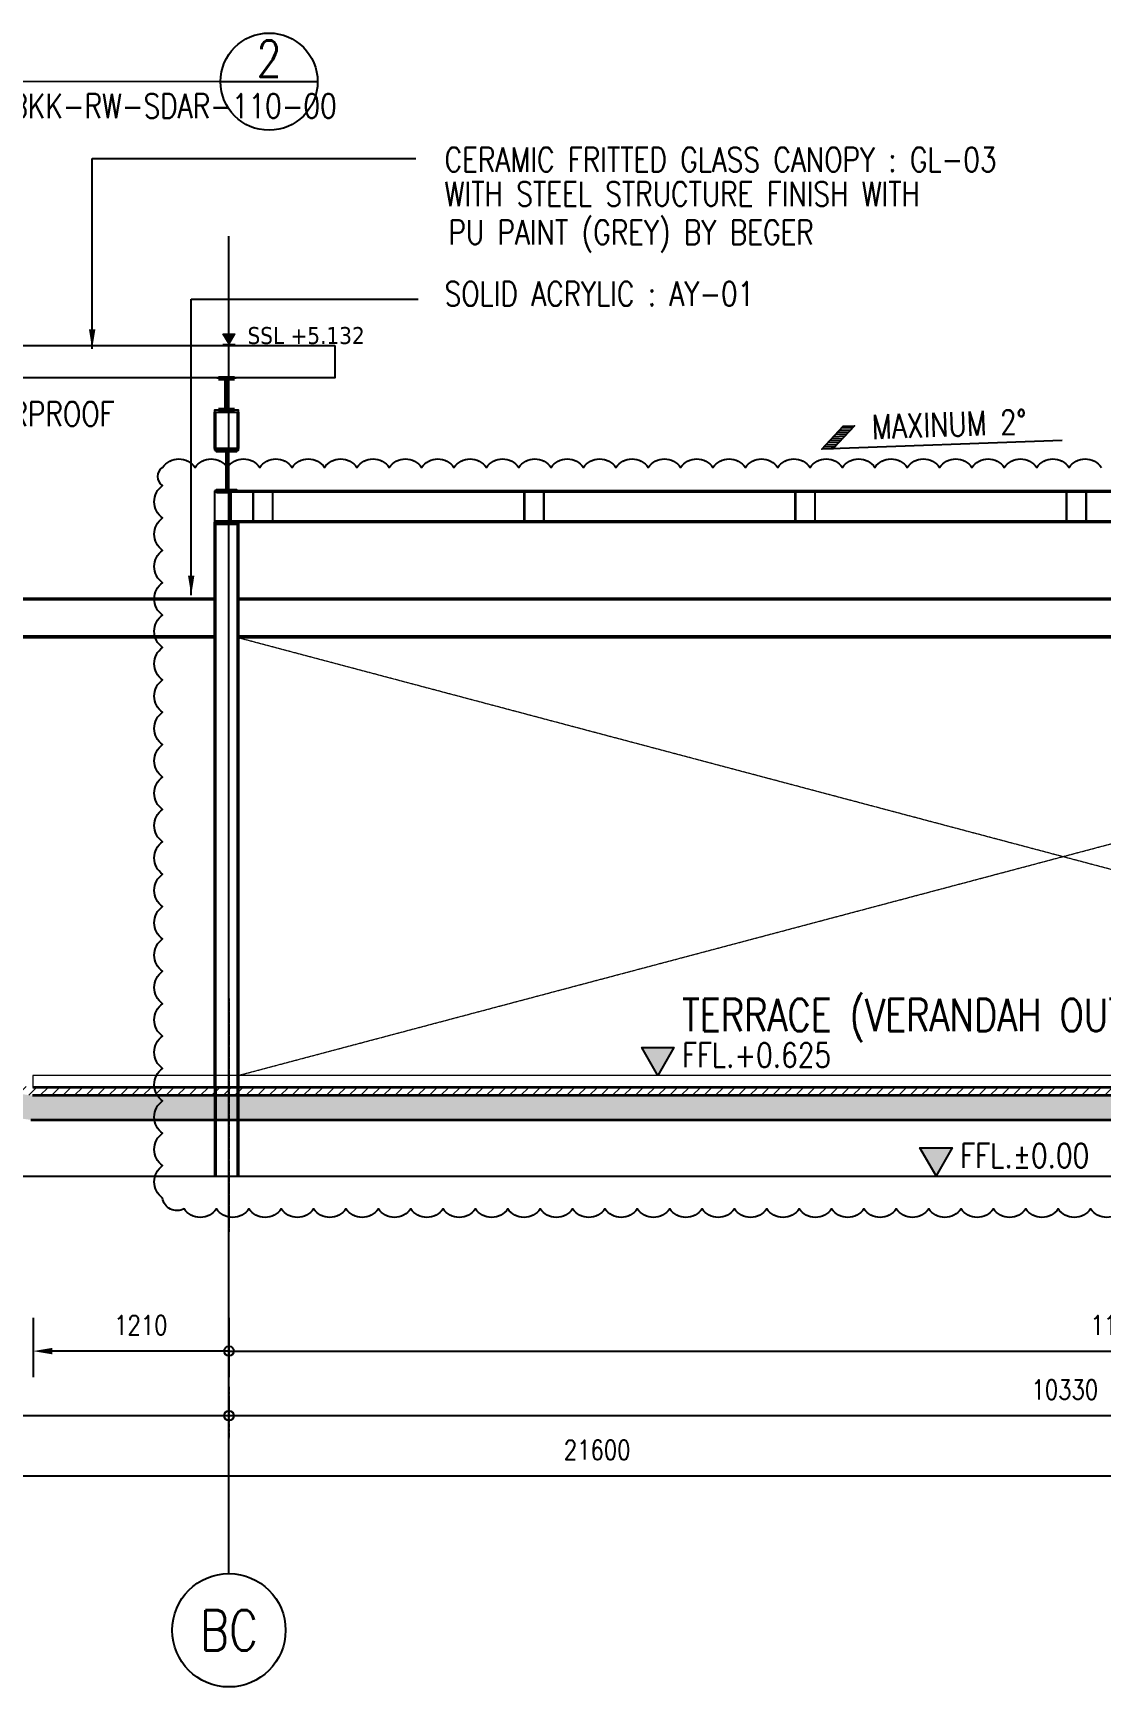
# Model space of a CAD drawing. Header units: millimetres. Extents: x -2196631 to 160, y -11674 to 51770.
# Drawn here: x -1094924 to -1088327, y 31020 to 41234 of the extents above; entities that cross this region are included whole.
import ezdxf
from ezdxf.enums import TextEntityAlignment as Align

# ---------------------------------------------------------------- set-up
doc = ezdxf.new("R2010")
doc.units = ezdxf.units.MM
for name, pattern in [('28 Xref BA305$0$_GRIDLINE', [11.2, 8, -0.6, 2, -0.6]), ('28 Xref BA305$0$_HIDDEN', [2.6, 2, -0.6]), ('_GRIDLINE', [11.2, 8, -0.6, 2, -0.6]), ('CENTER', [2, 1.25, -0.25, 0.25, -0.25]), ('CENTER2', [28.575, 19.05, -3.175, 3.175, -3.175]), ('DM1', [0.35, 0.05, -0.05, 0.2, -0.05]), ('HIDDEN', [0.375, 0.25, -0.125])]:
    doc.linetypes.add(name, pattern=pattern)
for name, color, linetype, lineweight in [('28 Xref BA305$0$A-DETL', 90, 'Continuous', 15), ('28 Xref BA305$0$A-DETL-GENF', 92, 'Continuous', 18), ('28 Xref BA305$0$A-FLOR-LEVL', 51, 'Continuous', 5), ('28 Xref BA305$0$A-WALL', 113, 'Continuous', 9), ('G-ANNO-DIMS', 111, 'Continuous', 5), ('S-BEAM', 12, 'Continuous', 18), ('S-GRID', 1, 'Continuous', 5)]:
    doc.layers.add(name, color=color, linetype=linetype, lineweight=lineweight)
for name, color, linetype in [('Detail', 2, 'HIDDEN'), ('GL', 3, 'Continuous'), ('Level Spec', 3, 'Continuous'), ('S-Dim', 7, 'Continuous'), ('S-Hatch_8', 8, 'Continuous'), ('S-Hid', 8, 'HIDDEN'), ('S-Str_2', 2, 'Continuous'), ('S-Str_3', 3, 'Continuous'), ('S-Stru_6', 6, 'Continuous'), ('S-T140', 4, 'Continuous'), ('S-T175', 10, 'Continuous'), ('Slope', 1, 'Continuous'), ('TEXT 3', 3, 'Continuous'), ('TEXT 4', 4, 'Continuous'), ('TEXT 5', 5, 'Continuous'), ('Wording', 3, 'Continuous')]:
    doc.layers.add(name, color=color, linetype=linetype)
doc.styles.add('E100', font='ROMTH.shx', dxfattribs={"width": 0.85})
doc.styles.add('E175', font='ROMTH.shx', dxfattribs={"width": 0.85, "height": 4})
doc.styles.add('Romens', font='romans.shx', dxfattribs={"width": 0.8})
doc.styles.add('Tahoma_1', font='tahoma.ttf', dxfattribs={"height": 150})
doc.dimstyles.new('AA-50 mm', dxfattribs={"dimtxt": 120, "dimasz": 120, "dimexe": 160, "dimexo": 12, "dimgap": 100, "dimtad": 1, "dimdec": 0, "dimzin": 0, "dimdsep": 46, "dimtxsty": 'Romens', "dimcen": 0.3, "dimdle": 2, "dimclrd": 1, "dimclre": 1, "dimclrt": 3, "dimadec": 0, "dimazin": 0, "dimtfac": 1, "dimtdec": 0, "dimtix": 1, "dimtmove": 1, "dimatfit": 3, "dimfxl": 0, "dimtolj": 1, "dimtzin": 0, "dimarcsym": 0})
doc.dimstyles.new('CA-50 mm', dxfattribs={"dimtxt": 120, "dimasz": 120, "dimexe": 160, "dimexo": 12, "dimgap": 100, "dimtad": 1, "dimdec": 0, "dimzin": 0, "dimdsep": 46, "dimtxsty": 'Romens', "dimblk1": 'SMALL', "dimsah": 1, "dimcen": 30, "dimdle": 2, "dimclrd": 1, "dimclre": 1, "dimclrt": 3, "dimadec": 0, "dimazin": 0, "dimtfac": 1, "dimtdec": 0, "dimtix": 1, "dimtmove": 2, "dimatfit": 3, "dimfxl": 0, "dimtolj": 1, "dimtzin": 0, "dimarcsym": 0})
doc.dimstyles.new('CC-50 mm', dxfattribs={"dimtxt": 120, "dimasz": 120, "dimexe": 140, "dimexo": 12, "dimgap": 100, "dimtad": 1, "dimdec": 0, "dimzin": 0, "dimdsep": 46, "dimtxsty": 'Romens', "dimblk": 'SMALL', "dimcen": 0.3, "dimdle": 2, "dimclrd": 1, "dimclre": 1, "dimclrt": 3, "dimadec": 0, "dimazin": 0, "dimtfac": 1, "dimtdec": 0, "dimtix": 1, "dimtmove": 1, "dimatfit": 3, "dimfxl": 0, "dimtolj": 1, "dimtzin": 0, "dimarcsym": 0})

# ---------------------------------------------------------------- blocks, each defined once
blk = doc.blocks.new('Structural Framing 1 - Structural Framing 1-4458112-ZONE A_SECTION F')
at = {"layer": 'S-BEAM', "lineweight": 18}
blk.add_hatch(color=50, dxfattribs=at).paths.add_polyline_path([(-1093665, 6132), (-1093665, 6138), (-1093711, 6138), (-1093711, 6326), (-1093665, 6326), (-1093665, 6332), (-1093765, 6332), (-1093765, 6326), (-1093719, 6326), (-1093719, 6138), (-1093765, 6138), (-1093765, 6132)], flags=0)
at = {"layer": 'S-BEAM', "lineweight": 50}
for p, q in [((-1093665, 6332), (-1093765, 6332)), ((-1093765, 6332), (-1093765, 6326)), ((-1093765, 6326), (-1093719, 6326)), ((-1093719, 6326), (-1093719, 6138)), ((-1093711, 6138), (-1093711, 6326)), ((-1093711, 6326), (-1093665, 6326)), ((-1093665, 6326), (-1093665, 6332)), ((-1093719, 6138), (-1093765, 6138)), ((-1093765, 6138), (-1093765, 6132)), ((-1093765, 6132), (-1093665, 6132)), ((-1093665, 6138), (-1093711, 6138)), ((-1093665, 6132), (-1093665, 6138))]:
    blk.add_line(p, q, dxfattribs=at)
blk = doc.blocks.new('Spot Elevations - ELEVATION-134755-ENLARGED SECTION_STAIR STB-1')
at = {"layer": 'G-ANNO-DIMS'}
blk.add_hatch(color=256, dxfattribs=at).paths.add_polyline_path([(-1086668, 1913), (-1086593, 1913), (-1086630, 1850)], flags=0)
at = {"layer": 'G-ANNO-DIMS', "lineweight": 18}
for p, q in [((-1086630, 1850), (-1086668, 1913)), ((-1086668, 1913), (-1086593, 1913)), ((-1086668, 1850), (-1086593, 1850)), ((-1086630, 1850), (-1086593, 1913))]:
    blk.add_line(p, q, dxfattribs=at)
blk = doc.blocks.new('28 Xref BA305')
at = {"layer": '28 Xref BA305$0$A-DETL-GENF', "lineweight": 5}
h = blk.add_hatch(dxfattribs=at)
h.set_pattern_fill('FP_8', color=8, style=0, pattern_type=2)
h.set_pattern_definition([(45, (-1088991.804, 2166), (-35.35534, 35.35534), [])])
h.paths.add_polyline_path([(-1085088.99512, 1300.44567), (-1085088.99512, 1483.77901), (-1085388.99512, 1483.77901), (-1085388.99512, 1667.11234), (-1085688.99602, 1667.11234), (-1085688.99602, 1850.44567), (-1094927.95991, 1850.91187), (-1100038.71323, 2550.44567), (-1103314.02208, 2550.44567), (-1103314.02208, 2500.44567), (-1100038.71323, 2499.97948), (-1094927.95991, 1800.44567), (-1085738.99602, 1800.44567), (-1085738.99602, 1617.11234), (-1085438.99512, 1617.11234), (-1085438.99512, 1433.77901), (-1085138.99512, 1433.77901), (-1085138.99512, 1300.44567)], flags=0)
h = blk.add_hatch(dxfattribs=at)
h.set_pattern_fill('FP_9', color=8, style=0, pattern_type=2)
h.set_pattern_definition([(50, (-1088991.8, 2166), (364.368, -31.878), [38.1, -419.1]), (355, (-1088991.8, 2166), (-70.486, 382.113), [30.48, -335.28]), (100.451, (-1088961.44, 2163.34), (293.885, 350.233), [32.38, -356.18]), (46.184, (-1088991.8, 2267.6), (542.158, -84.086), [57.15, -628.65]), (96.636, (-1088946.6, 2260.6), (474.805, 494.855), [48.57, -534.27]), (351.184, (-1088991.8, 2267.6), (474.81, 494.85), [45.72, -502.92]), (21, (-1088941, 2242.2), (303.2285, -204.5305), [38.1, -419.1]), (326, (-1088941, 2242.2), (123.604, 368.376), [30.48, -335.28]), (71.451, (-1088915.74, 2225.16), (426.834, 163.843), [32.38, -356.18]), (37.5, (-1088991.8, 2166), (6.1766, 169.1102), [16.764, -314.452, 16.764, -323.596, -336.55]), (37.5, (-1088991.8, 2166), (6.1766, 169.1102), [-671.576, 16.764, -319.786]), (7.5, (-1088991.8, 2166), (133.6389, 200.3615), [16.764, -177.292, 16.764, -306.832, -128.27]), (7.5, (-1088991.8, 2166), (133.6389, 200.3615), [-517.652, 16.764, -111.506]), (327.5, (-1089105.09, 2166), (271.1818, -11.4584), [16.764, -110.236, 16.764, -379.476, -525.78]), (327.5, (-1089105.09, 2166), (271.1818, -11.4584), [-523.24, 16.764, -509.016]), (317.5, (-1089155.89, 2166), (296.2585, 50.853), [16.764, -148.336, 16.764, -246.38, -373.38]), (317.5, (-1089155.89, 2166), (296.2585, 50.853), [-428.244, 16.764, -356.616])])
h.paths.add_polyline_path([(-1085411.19383, 1300.44567), (-1085138.99512, 1300.44567), (-1085138.99512, 1433.77901), (-1085438.99512, 1433.77901), (-1085438.99512, 1617.11234), (-1085738.99602, 1617.11234), (-1085738.99602, 1800.44567), (-1094927.95991, 1800.44567), (-1100038.71323, 2499.97948), (-1103314.02208, 2499.97948), (-1103314.02208, 2348.58089), (-1100038.71323, 2348.58089), (-1094938.17789, 1650.44567), (-1086097.99644, 1650.44567), (-1085525.26916, 1300.44567)], flags=0)
at = {"layer": 'S-Hatch_8'}
h = blk.add_hatch(dxfattribs=at)
h.set_pattern_fill('ANSI31', scale=20)
h.set_pattern_definition([(45, (-2453790.6266, 78519.6544), (-1.767766953, 1.767766953), [])])
h.paths.add_polyline_path([(-1093713.69497, 5535.44567), (-1093791.55824, 5535.44567), (-1093791.55824, 5526.44567), (-1093713.69498, 5526.44567)])
h.paths.add_polyline_path([(-1093713.69498, 5526.44567), (-1093791.55824, 5526.44567), (-1093791.55824, 5521.94567), (-1093713.69498, 5521.94567)])
h.paths.add_polyline_path([(-1093701.55824, 5535.44567), (-1093713.69497, 5535.44567), (-1093713.69498, 5526.44567), (-1093701.55824, 5526.44567)])
h.paths.add_polyline_path([(-1093701.55824, 5526.44567), (-1093713.69498, 5526.44567), (-1093713.69498, 5521.94567), (-1093709.55824, 5521.94567), (-1093709.55824, 5350.44567), (-1093701.55824, 5350.44567)])
h.paths.add_polyline_path([(-1093701.55824, 5341.44567), (-1093713.69505, 5341.44567), (-1093713.69505, 5335.44567), (-1093701.55824, 5335.44567)])
h.paths.add_polyline_path([(-1093713.69505, 5348.94567), (-1093791.55824, 5348.94567), (-1093791.55824, 5341.44567), (-1093713.69505, 5341.44567)])
h.paths.add_polyline_path([(-1093713.69505, 5341.44567), (-1093791.55824, 5341.44567), (-1093791.55824, 5335.44567), (-1093713.69505, 5335.44567)])
h.paths.add_polyline_path([(-1093701.55824, 5350.44567), (-1093709.55824, 5350.44567), (-1093709.55824, 5348.94567), (-1093713.69505, 5348.94567), (-1093713.69505, 5341.44567), (-1093701.55824, 5341.44567)])
at = {"layer": '28 Xref BA305$0$A-DETL', "color": 8, "linetype": '28 Xref BA305$0$_HIDDEN', "lineweight": 9, "ltscale": 2.5}
for p, q in [((-1093654.05827, 1925.44567), (-1083472.805, 4626.7165)), ((-1083472.805, 1925.44567), (-1093654.05827, 4626.7165))]:
    blk.add_line(p, q, dxfattribs=at)
at = {"layer": '28 Xref BA305$0$A-DETL', "color": 2, "lineweight": 35}
blk.add_line((-1085688.99602, 1850.44567), (-1094924.55392, 1850.44567), dxfattribs=at)
at = {"layer": '28 Xref BA305$0$A-DETL', "lineweight": 35}
for p, q in [((-1085738.99602, 1800.44567), (-1094927.95991, 1800.44567)), ((-1094938.17789, 1650.44567), (-1086097.99644, 1650.44567))]:
    blk.add_line(p, q, dxfattribs=at)
at = {"layer": '28 Xref BA305$0$A-FLOR-LEVL', "linetype": '28 Xref BA305$0$_GRIDLINE', "lineweight": 20}
blk.add_line((-1105393.71336, 1300.44567), (-1073390.33155, 1300.44567), dxfattribs=at)
at = {"layer": '28 Xref BA305$0$A-WALL', "color": 2, "lineweight": 18}
blk.add_lwpolyline([(-1082538.00132, 1300.44567), (-1082538.00132, 1925.44567), (-1094924.55392, 1925.44567), (-1094924.55392, 1850.44567)], dxfattribs=at)
at = {"layer": 'S-Dim', "color": 2}
for p, q in [((-1081884.45767, 5535.44567), (-1093804.05827, 5535.44567)), ((-1093804.05827, 5535.44567), (-1093804.05827, 5341.44567)), ((-1081884.45767, 5526.44567), (-1093804.05827, 5526.44567)), ((-1093804.05827, 5350.44567), (-1083335.30498, 5350.44567)), ((-1093804.05827, 5341.44567), (-1081884.45767, 5341.44567))]:
    blk.add_line(p, q, dxfattribs=at)
at = {"layer": 'S-Dim', "color": 4}
for p, q in [((-1093804.05827, 1850.44567), (-1093804.05827, 5341.44567)), ((-1093804.05827, 4571.95196), (-1093804.05827, 5341.44567)), ((-1093794.05827, 1850.44567), (-1093794.05827, 5341.44567)), ((-1093794.05827, 4569.0845), (-1093794.05827, 5329.44567)), ((-1093664.05827, 5341.44567), (-1093664.05827, 1850.44567)), ((-1093664.05827, 5329.44567), (-1093664.05827, 4569.08374)), ((-1093654.05827, 5341.44567), (-1093654.05827, 4571.95119)), ((-1093654.05827, 5341.44567), (-1093654.05827, 1850.44567)), ((-1093804.05827, 4870.7165), (-1097760.34498, 4870.7165)), ((-1083472.805, 4870.7165), (-1093654.05827, 4870.7165)), ((-1093804.05827, 4626.7165), (-1097760.34498, 4626.7165)), ((-1083472.805, 4626.7165), (-1093654.05827, 4626.7165)), ((-1073584.22523, 1300.44567), (-1101936.59142, 1300.44567)), ((-1094502.66568, 1300.44567), (-1094652.66568, 1300.44567))]:
    blk.add_line(p, q, dxfattribs=at)
at = {"layer": 'S-Dim', "color": 8}
for p, q in [((-1093804.05827, 4861.7165), (-1097760.34498, 4861.7165)), ((-1083472.805, 4861.7165), (-1093654.05827, 4861.7165)), ((-1093804.05827, 4637.7165), (-1097760.34498, 4637.7165)), ((-1083472.805, 4637.7165), (-1093654.05827, 4637.7165))]:
    blk.add_line(p, q, dxfattribs=at)
at = {"layer": 'S-Dim', "color": 5}
blk.add_line((-1093604.05827, 1300.44567), (-1093854.05827, 1300.44567), dxfattribs=at)
at = {"layer": 'S-Dim', "color": 3}
blk.add_lwpolyline([(-1093058.86753, 6432.44567), (-1093058.86753, 6232.44567), (-1097724.5546, 6232.44567), (-1097724.5546, 6432.44567)], close=True, dxfattribs=at)
at = {"layer": 'S-Dim', "color": 2}
for points in [[(-1093804.05827, 6020.44567), (-1093654.05827, 6020.44567), (-1093654.05827, 6032.44567), (-1093804.05827, 6032.44567)], [(-1093804.05824, 5785.44567), (-1093654.05824, 5785.44567), (-1093654.05824, 5797.44567), (-1093804.05824, 5797.44567)]]:
    blk.add_lwpolyline(points, close=True, dxfattribs=at)
at = {"layer": 'S-Hid'}
for p, q in [((-1093566.80002, 5526.44567), (-1093563.60002, 5526.44567)), ((-1093563.60002, 5526.44567), (-1093563.60002, 5350.44567)), ((-1093445.00002, 5526.44567), (-1093445.00002, 5350.44567)), ((-1091888.67543, 5526.44567), (-1091888.67543, 5350.44567)), ((-1091770.07543, 5526.44567), (-1091770.07543, 5350.44567)), ((-1090213.67543, 5526.44567), (-1090213.67543, 5350.44567)), ((-1090095.07543, 5526.44567), (-1090095.07543, 5350.44567)), ((-1088538.67543, 5526.44567), (-1088538.67543, 5350.44567)), ((-1088420.07543, 5526.44567), (-1088420.07543, 5350.44567)), ((-1093804.05827, 1850.44567), (-1093804.05827, 1300.44567)), ((-1093794.05827, 1850.44567), (-1093794.05827, 1300.44567)), ((-1093664.05827, 1850.44567), (-1093664.05827, 1300.44567)), ((-1093654.05827, 1850.44567), (-1093654.05827, 1300.44567))]:
    blk.add_line(p, q, dxfattribs=at)
at = {"layer": 'S-Str_2'}
for p, q in [((-1093804.05827, 5341.44567), (-1093804.05827, 5329.44567)), ((-1093804.05827, 5329.44567), (-1093654.05827, 5329.44567)), ((-1093654.05827, 5329.44567), (-1093654.05827, 5341.44567))]:
    blk.add_line(p, q, dxfattribs=at)
at = {"layer": 'S-Str_3'}
for points in [[(-1093441.80002, 5350.44567), (-1093441.80002, 5526.44567), (-1093566.80002, 5526.44567), (-1093566.80002, 5350.44567)], [(-1091766.87543, 5350.44567), (-1091766.87543, 5526.44567), (-1091891.87543, 5526.44567), (-1091891.87543, 5350.44567)], [(-1090091.87543, 5350.44567), (-1090091.87543, 5526.44567), (-1090216.87543, 5526.44567), (-1090216.87543, 5350.44567)], [(-1088416.87543, 5350.44567), (-1088416.87543, 5526.44567), (-1088541.87543, 5526.44567), (-1088541.87543, 5350.44567)]]:
    blk.add_lwpolyline(points, close=True, dxfattribs=at)
at = {"layer": 'S-Stru_6'}
blk.add_lwpolyline([(-1093666.55824, 5785.44567), (-1093666.55824, 5776.44567), (-1093726.05824, 5776.44567), (-1093726.05824, 5544.44567), (-1093666.55824, 5544.44567), (-1093666.55824, 5535.44567), (-1093791.55824, 5535.44567), (-1093791.55824, 5544.44567), (-1093732.05824, 5544.44567), (-1093732.05824, 5776.44567), (-1093791.55824, 5776.44567), (-1093791.55824, 5785.44567)], close=True, dxfattribs=at)
at = {"layer": 'S-T140'}
for p, q in [((-1093804.05824, 5797.44567), (-1093804.05827, 6020.44567)), ((-1093794.05824, 5797.44567), (-1093794.05827, 6020.44567)), ((-1093664.05824, 6020.44567), (-1093664.05824, 5797.44567)), ((-1093654.05827, 6020.44567), (-1093654.05824, 5797.44567))]:
    blk.add_line(p, q, dxfattribs=at)
at = {"layer": 'S-T175'}
blk.add_lwpolyline([(-1093791.55824, 5521.94567), (-1093791.55824, 5535.44567), (-1093701.55824, 5535.44567), (-1093701.55824, 5335.44567), (-1093791.55824, 5335.44567), (-1093791.55824, 5348.94567), (-1093709.55824, 5348.94567), (-1093709.55824, 5521.94567)], close=True, dxfattribs=at)
at = {"layer": 'G-ANNO-DIMS', "lineweight": 18}
blk.add_blockref('Spot Elevations - ELEVATION-134755-ENLARGED SECTION_STAIR STB-1', (-7083.24075, 4592), dxfattribs=at)
at = {"layer": 'S-BEAM', "color": 7, "lineweight": 18, "true_color": 0xffffff}
blk.add_blockref('Structural Framing 1 - Structural Framing 1-4458112-ZONE A_SECTION F', (-14.36101, -99.55433), dxfattribs=at)
at = {"color": 10, "linetype": 'Continuous', "style": 'E175', "width": 0.85}
blk.add_attdef('POOL_SIDE_ELEVATION', (-1089924.93658, -4582.55958), '', height=320, dxfattribs=at)
at = {"color": 6, "linetype": 'Continuous', "style": 'E100', "width": 0.85}
blk.add_attdef('SCALE', text='', height=160, dxfattribs=at).set_placement((-1092437.31517, -4942.55958), align=Align.RIGHT)
at = {"layer": 'G-ANNO-DIMS', "lineweight": 20, "insert": (-1093599.24176, 6546.89776), "char_height": 105, "width": 742.8951911, "attachment_point": 1, "line_spacing_factor": 0.994306, "style": 'Tahoma_1'}
blk.add_mtext('SSL +5.132', dxfattribs=at)
blk = doc.blocks.new('COLUMN REFERNCE GRIDS 1')
at = {"layer": 'GL'}
blk.add_lwpolyline([(0, 0.5), (0, 0)], dxfattribs=at)
blk.add_circle((0, 1.2), 0.7, dxfattribs=at)
at = {"layer": 'TEXT 5', "style": 'Romens', "width": 0.8}
blk.add_attdef('A', text='', height=0.5, dxfattribs=at).set_placement((0, 1.2), align=Align.MIDDLE_CENTER)
blk = doc.blocks.new('GD')
at = {"layer": 'S-GRID', "color": 8, "linetype": '_GRIDLINE', "lineweight": 25, "ltscale": 3}
blk.add_line((-1093714, -1504), (-1093714, 6570), dxfattribs=at)
at = {"layer": 'GL'}
ref = blk.add_blockref('COLUMN REFERNCE GRIDS 1', (-1093714, -1441), dxfattribs=dict(at, xscale=500, yscale=500, zscale=500, rotation=180))
ref.add_attrib('A', 'BC', dxfattribs={"layer": 'TEXT 5', "height": 250, "style": 'Romens', "width": 0.8}).set_placement((-1093714, -2041), align=Align.MIDDLE_CENTER)
blk = doc.blocks.new('_Small')
at = {"color": 0, "linetype": 'ByBlock', "lineweight": -2}
blk.add_circle((0, 0), 0.25, dxfattribs=at)
blk = doc.blocks.new('*D51')
at = {"color": 1, "linetype": 'CENTER2', "lineweight": -2, "transparency": 16777216}
for p, q in [((-1096789, 2), (-1096789, -316)), ((-1093714, 2), (-1093714, -316))]:
    blk.add_line(p, q, dxfattribs=at)
at = {"color": 1, "lineweight": -2, "transparency": 16777216}
blk.add_line((-1096791, -176), (-1093712, -176), dxfattribs=at)
at = {"layer": 'Defpoints', "color": 0, "transparency": 16777216}
for p in [(-1096789, 14), (-1093714, 14), (-1093714, -176)]:
    blk.add_point(p, dxfattribs=at)
at = {"color": 1, "lineweight": -2, "transparency": 16777216, "xscale": 120, "yscale": 120, "zscale": 120, "rotation": 180}
blk.add_blockref('_Small', (-1096789, -176), dxfattribs=at)
at = {"color": 1, "lineweight": -2, "transparency": 16777216, "xscale": 120, "yscale": 120, "zscale": 120}
blk.add_blockref('_Small', (-1093714, -176), dxfattribs=at)
at = {"color": 3, "transparency": 16777216, "insert": (-1095251, -16), "char_height": 120, "attachment_point": 5, "style": 'Romens'}
blk.add_mtext('\\A1;3075', dxfattribs=at)
blk = doc.blocks.new('*D53')
at = {"color": 1, "linetype": 'CENTER2', "lineweight": -2, "transparency": 16777216}
for p, q in [((-1093714, 2), (-1093714, -316)), ((-1083383, 2), (-1083383, -316))]:
    blk.add_line(p, q, dxfattribs=at)
at = {"color": 1, "lineweight": -2, "transparency": 16777216}
blk.add_line((-1093716, -176), (-1083381, -176), dxfattribs=at)
at = {"layer": 'Defpoints', "color": 0, "transparency": 16777216}
for p in [(-1093714, 14), (-1083383, 14), (-1083383, -176)]:
    blk.add_point(p, dxfattribs=at)
at = {"color": 1, "lineweight": -2, "transparency": 16777216, "xscale": 120, "yscale": 120, "zscale": 120, "rotation": 180}
blk.add_blockref('_Small', (-1093714, -176), dxfattribs=at)
at = {"color": 1, "lineweight": -2, "transparency": 16777216, "xscale": 120, "yscale": 120, "zscale": 120}
blk.add_blockref('_Small', (-1083383, -176), dxfattribs=at)
at = {"color": 3, "transparency": 16777216, "insert": (-1088549, -16), "char_height": 120, "attachment_point": 5, "style": 'Romens'}
blk.add_mtext('\\A1;10330', dxfattribs=at)
blk = doc.blocks.new('*D52')
at = {"color": 1, "linetype": 'CENTER2', "lineweight": -2, "transparency": 16777216}
for p, q in [((-1102239, -328), (-1102239, -688)), ((-1080639, -328), (-1080639, -688))]:
    blk.add_line(p, q, dxfattribs=at)
at = {"color": 1, "lineweight": -2, "transparency": 16777216}
blk.add_line((-1102241, -548), (-1080637, -548), dxfattribs=at)
at = {"layer": 'Defpoints', "color": 0, "transparency": 16777216}
for p in [(-1102239, -316), (-1080639, -316), (-1080639, -548)]:
    blk.add_point(p, dxfattribs=at)
at = {"color": 1, "lineweight": -2, "transparency": 16777216, "xscale": 120, "yscale": 120, "zscale": 120, "rotation": 180}
blk.add_blockref('_Small', (-1102239, -548), dxfattribs=at)
at = {"color": 1, "lineweight": -2, "transparency": 16777216, "xscale": 120, "yscale": 120, "zscale": 120}
blk.add_blockref('_Small', (-1080639, -548), dxfattribs=at)
at = {"color": 3, "transparency": 16777216, "insert": (-1091439, -388), "char_height": 120, "attachment_point": 5, "style": 'Romens'}
blk.add_mtext('\\A1;21600', dxfattribs=at)
blk = doc.blocks.new('FINISHING FLOOR - ( ELE - SEC )')
at = {"layer": 'Level Spec'}
h = blk.add_hatch(color=1, dxfattribs=at)
h.dxf.hatch_style = 1
h.paths.add_polyline_path([(0, 0), (-0.199, 0.345), (0.199, 0.345)])
at = {"layer": 'Level Spec', "color": 1}
blk.add_lwpolyline([(0, 0), (-0.199, 0.345), (0.199, 0.345)], close=True, dxfattribs=at)
at = {"layer": 'TEXT 3', "style": 'Romens', "width": 0.8}
blk.add_attdef('+XX.XXXMSL.', (0.299, 0.1), '', height=0.3, dxfattribs=at)
at = {"layer": 'TEXT 4', "style": 'Romens', "width": 0.8}
blk.add_attdef('XXXXXX_X', (0.299, 0.545), '', height=0.4, dxfattribs=at)
blk = doc.blocks.new('*D341')
at = {"color": 1, "lineweight": -2, "transparency": 16777216}
for p, q in [((-1094924, 33299), (-1094924, 32934)), ((-1093714, 33299), (-1093714, 32934)), ((-1093712, 33094), (-1094804, 33094))]:
    blk.add_line(p, q, dxfattribs=at)
at = {"color": 1, "transparency": 16777216}
blk.add_solid([(-1094804, 33114), (-1094804, 33074), (-1094924, 33094)], dxfattribs=at)
at = {"layer": 'Defpoints', "color": 0, "transparency": 16777216}
for p in [(-1094924, 33311), (-1093714, 33311), (-1094924, 33094)]:
    blk.add_point(p, dxfattribs=at)
at = {"color": 1, "lineweight": -2, "transparency": 16777216, "xscale": 120, "yscale": 120, "zscale": 120}
blk.add_blockref('_Small', (-1093714, 33094), dxfattribs=at)
at = {"color": 3, "transparency": 16777216, "insert": (-1094259, 33254), "char_height": 120, "attachment_point": 5, "style": 'Romens'}
blk.add_mtext('\\A1;1210', dxfattribs=at)
blk = doc.blocks.new('*D342')
at = {"color": 1, "lineweight": -2, "transparency": 16777216}
for p, q in [((-1082539, 33720), (-1082539, 32934)), ((-1093714, 33299), (-1093714, 32934)), ((-1093716, 33094), (-1082659, 33094))]:
    blk.add_line(p, q, dxfattribs=at)
at = {"color": 1, "transparency": 16777216}
blk.add_solid([(-1082659, 33114), (-1082659, 33074), (-1082539, 33094)], dxfattribs=at)
at = {"layer": 'Defpoints', "color": 0, "transparency": 16777216}
for p in [(-1082539, 33732), (-1093714, 33311), (-1082539, 33094)]:
    blk.add_point(p, dxfattribs=at)
at = {"color": 1, "lineweight": -2, "transparency": 16777216, "xscale": 120, "yscale": 120, "zscale": 120, "rotation": 180}
blk.add_blockref('_Small', (-1093714, 33094), dxfattribs=at)
at = {"color": 3, "transparency": 16777216, "insert": (-1088186, 33254), "char_height": 120, "attachment_point": 5, "style": 'Romens'}
blk.add_mtext('\\A1;11175', dxfattribs=at)
blk = doc.blocks.new('SLOPE SYMBOL')
at = {"layer": 'Slope'}
h = blk.add_hatch(dxfattribs=at)
h.set_pattern_fill('ANSI31', color=256, scale=0.2, angle=135)
h.set_pattern_definition([(180, (-21.835816, -12.031288), (-3e-18, -0.025), [])])
h.paths.add_polyline_path([(-2.56, 0.271), (-2.701, 0.271), (-2.973, 0), (-2.831, 0)])
blk.add_lwpolyline([(0, 0), (-2.973, 0), (-2.701, 0.271), (-2.56, 0.271), (-2.831, 0)], dxfattribs=at)
at = {"layer": 'TEXT 3', "style": 'Romens', "width": 0.8}
for tag, p in [('SLOPE', (-2.345, 0.1)), ('1:200', (-1.037, 0.1))]:
    blk.add_attdef(tag, p, '', height=0.3, dxfattribs=at)
blk = doc.blocks.new('DETAIL')
at = {"layer": 'Wording'}
blk.add_lwpolyline([(-0.6, 0), (0.6, 0)], dxfattribs=at)
blk.add_circle((0, 0), 0.6, dxfattribs=at)
at = {"layer": 'TEXT 3', "style": 'Romens', "width": 0.8}
blk.add_attdef('DRAWINGNO.', text='', height=0.3, dxfattribs=at).set_placement((0, -0.3), align=Align.MIDDLE_CENTER)
at = {"layer": 'TEXT 5', "style": 'Romens', "width": 0.8}
blk.add_attdef('A', text='', height=0.45, dxfattribs=at).set_placement((0, 0.285), align=Align.MIDDLE_CENTER)
blk = doc.blocks.new('*D625')
at = {"color": 1, "linetype": 'DM1', "lineweight": -2, "transparency": 16777216}
for p, q in [((-2, 37761), (160, 37761)), ((-2, 34172), (160, 34172))]:
    blk.add_line(p, q, dxfattribs=at)
at = {"color": 1, "lineweight": -2, "transparency": 16777216}
blk.add_line((0, 37641), (0, 34292), dxfattribs=at)
at = {"color": 1, "transparency": 16777216}
for points in [[(-20, 37641), (20, 37641), (0, 37761)], [(-20, 34292), (20, 34292), (0, 34172)]]:
    blk.add_solid(points, dxfattribs=at)
at = {"layer": 'Defpoints', "color": 0, "transparency": 16777216}
for p in [(-1100939, 37761), (-1100939, 34172), (0, 34172)]:
    blk.add_point(p, dxfattribs=at)
at = {"color": 3, "transparency": 16777216, "insert": (-160, 35967), "char_height": 120, "attachment_point": 5, "rotation": 90, "style": 'Romens'}
blk.add_mtext('\\A1;3589', dxfattribs=at)
blk = doc.blocks.new('di')
for base, p1, p2, picture, middle in [((-1093713.7, -176), (-1096788.7, 14), (-1093713.7, 14), '*D51', (-1095251.2, -16)), ((-1083383.4, -176), (-1093713.7, 14), (-1083383.4, 14), '*D53', (-1088548.5, -16)), ((-1080638.7, -548), (-1102238.7, -316), (-1080638.7, -316), '*D52', (-1091438.7, -388))]:
    dim = blk.add_linear_dim(base=base, p1=p1, p2=p2, dimstyle='CC-50 mm')
    dim.commit()
    dim.dimension.update_dxf_attribs({"geometry": picture, "text_midpoint": middle})

msp = doc.modelspace()

# ---------------------------------------------------------------- block references
msp.add_blockref('28 Xref BA305', (0, 32871.6594))

# ---------------------------------------------------------------- next in the draw order: linework, layer by layer
msp.add_lwpolyline([(-1088190.9269, 33972.105, -0.52056705), (-1088390.9269, 33972.105, -0.52056705), (-1088590.9269, 33972.105, -0.52056705), (-1088790.9269, 33972.105, -0.52056705), (-1088990.9269, 33972.105, -0.52056705), (-1089190.9269, 33972.105, -0.52056705), (-1089390.9269, 33972.105, -0.52056705), (-1089590.9269, 33972.105, -0.52056705), (-1089790.9269, 33972.105, -0.52056705), (-1089990.9269, 33972.105, -0.52056705), (-1090190.9269, 33972.105, -0.52056705), (-1090390.9269, 33972.105, -0.52056705), (-1090590.9269, 33972.105, -0.52056705), (-1090790.9269, 33972.105, -0.52056705), (-1090990.9269, 33972.105, -0.52056705), (-1091190.9269, 33972.105, -0.52056705), (-1091390.9269, 33972.105, -0.52056705), (-1091590.9269, 33972.105, -0.52056705), (-1091790.9269, 33972.105, -0.52056705), (-1091990.9269, 33972.105, -0.52056705), (-1092190.9269, 33972.105, -0.52056705), (-1092390.9269, 33972.105, -0.52056705), (-1092590.9269, 33972.105, -0.52056705), (-1092790.9269, 33972.105, -0.52056705), (-1092990.9269, 33972.105, -0.52056705), (-1093190.9269, 33972.105, -0.52056705), (-1093390.9269, 33972.105, -0.52056705), (-1093590.9269, 33972.105, -0.52056705), (-1093790.9269, 33972.105, -0.52056705), (-1093990.9269, 33972.105, -0.52056705), (-1094123.5933, 34039.4387, -0.52056705), (-1094123.5933, 34239.4387, -0.52056705), (-1094123.5933, 34439.4387, -0.52056705), (-1094123.5933, 34639.4387, -0.52056705), (-1094123.5933, 34839.4387, -0.52056705), (-1094123.5933, 35039.4387, -0.52056705), (-1094123.5933, 35239.4387, -0.52056705), (-1094123.5933, 35439.4387, -0.52056705), (-1094123.5933, 35639.4387, -0.52056705), (-1094123.5933, 35839.4387, -0.52056705), (-1094123.5933, 36039.4387, -0.52056705), (-1094123.5933, 36239.4387, -0.52056705), (-1094123.5933, 36439.4387, -0.52056705), (-1094123.5933, 36639.4387, -0.52056705), (-1094123.5933, 36839.4387, -0.52056705), (-1094123.5933, 37039.4387, -0.52056705), (-1094123.5933, 37239.4387, -0.52056705), (-1094123.5933, 37439.4387, -0.52056705), (-1094123.5933, 37639.4387, -0.52056705), (-1094123.5933, 37839.4387, -0.52056705), (-1094123.5933, 38039.4387, -0.52056705), (-1094123.5933, 38239.4387, -0.52056705), (-1094123.5933, 38439.4387, -0.52056705), (-1094123.5933, 38551.7241, -0.52056705), (-1093923.5933, 38551.7241, -0.52056705), (-1093723.5933, 38551.7241, -0.52056705), (-1093523.5933, 38551.7241, -0.52056705), (-1093323.5933, 38551.7241, -0.52056705), (-1093123.5933, 38551.7241, -0.52056705), (-1092923.5933, 38551.7241, -0.52056705), (-1092723.5933, 38551.7241, -0.52056705), (-1092523.5933, 38551.7241, -0.52056705), (-1092323.5933, 38551.7241, -0.52056705), (-1092123.5933, 38551.7241, -0.52056705), (-1091923.5933, 38551.7241, -0.52056705), (-1091723.5933, 38551.7241, -0.52056705), (-1091523.5933, 38551.7241, -0.52056705), (-1091323.5933, 38551.7241, -0.52056705), (-1091123.5933, 38551.7241, -0.52056705), (-1090923.5933, 38551.7241, -0.52056705), (-1090723.5933, 38551.7241, -0.52056705), (-1090523.5933, 38551.7241, -0.52056705), (-1090323.5933, 38551.7241, -0.52056705), (-1090123.5933, 38551.7241, -0.52056705), (-1089923.5933, 38551.7241, -0.52056705), (-1089723.5933, 38551.7241, -0.52056705), (-1089523.5933, 38551.7241, -0.52056705), (-1089323.5933, 38551.7241, -0.52056705), (-1089123.5933, 38551.7241, -0.52056705), (-1088923.5933, 38551.7241, -0.52056705), (-1088723.5933, 38551.7241, -0.52056705), (-1088523.5933, 38551.7241, -0.52056705), (-1088323.5933, 38551.7241, -0.52056705)], format="xyb")
at = {"color": 250, "linetype": 'CENTER', "ltscale": 3}
msp.add_lwpolyline([(-1093713.6966, 35272.105), (-1093713.6966, 33829.6594)], dxfattribs=at)

# ---------------------------------------------------------------- next in the draw order: block references
for name, p in [('GD', (0, 33410.6594)), ('di', (0, 32871.6594))]:
    msp.add_blockref(name, p)
at = {"layer": 'Detail'}
ref = msp.add_blockref('DETAIL', (-1093466.1515, 40933.9865), dxfattribs=dict(at, xscale=500, yscale=500, zscale=500))
ref.add_attrib('A', '2', dxfattribs={"layer": 'TEXT 5', "height": 225, "style": 'Romens', "width": 0.8}).set_placement((-1093466.1515, 41076.544), align=Align.MIDDLE_CENTER)
ref.add_attrib('DRAWINGNO.', 'MOBKK-RW-SDAR-110-00', dxfattribs={"layer": 'TEXT 3', "height": 150, "style": 'Romens', "width": 0.8}).set_placement((-1094174.1241, 40783.9865), align=Align.MIDDLE_CENTER)
at = {"layer": 'Level Spec', "xscale": 500, "yscale": 500, "zscale": 500}
msp.add_blockref('FINISHING FLOOR - ( ELE - SEC )', (-1091064.3013, 34797.105), dxfattribs=at).add_auto_attribs({'XXXXXX_X': 'TERRACE (VERANDAH OUTDOOR SEATING)', '+XX.XXXMSL.': 'FFL.+0.625'})
at = {"layer": 'Level Spec'}
ref = msp.add_blockref('FINISHING FLOOR - ( ELE - SEC )', (-1089345.4828, 34176.4053), dxfattribs=dict(at, xscale=500, yscale=500, zscale=500))
ref.add_attrib('+XX.XXXMSL.', 'FFL.%%P0.00', (-1089195.8898, 34226.4053), dxfattribs={"layer": 'TEXT 3', "height": 150, "style": 'Romens', "width": 0.8})
at = {"layer": 'Slope'}
ref = msp.add_blockref('SLOPE SYMBOL', (-1088565.6773, 38717.1119), dxfattribs=dict(at, xscale=499.9999999999999, yscale=499.9999999999999, zscale=499.9999999999999, rotation=1.999999999994628))
ref.add_attrib('SLOPE', 'MAXINUM 2%%d', (-1089739.2125, 38726.1616), dxfattribs={"layer": 'TEXT 3', "height": 150, "rotation": 2, "style": 'Romens', "width": 0.8})

# ---------------------------------------------------------------- next in the draw order: texts
at = {"layer": 'TEXT 3', "char_height": 150, "attachment_point": 1, "style": 'Romens'}
for s, insert, width in [('CERAMIC FRITTED GLASS CANOPY : GL-03', (-1092381.3892, 40527.6698), 4240.389247), ('WITH STEEL STRUCTURE FINISH WITH', (-1092381.3892, 40316.0032), 4240.389247), ('PU PAINT (GREY) BY BEGER', (-1092358.2937, 40078.7668), 5194.656519), ('SOLID ACRYLIC : AY-01', (-1092381.3892, 39699.2238), 4240.389247), ('PLYWOOD ROOF WITH WATERPROOF ', (-1097239, 38957.1594), 4240.389247)]:
    msp.add_mtext(s, dxfattribs=dict(at, insert=insert, width=width))

# ---------------------------------------------------------------- next in the draw order: dimensions: what is measured, and where the dimension line sits
dim = msp.add_linear_dim(base=(0, 34172.105), p1=(-1100938.7079, 37761.3818), p2=(-1100938.7079, 34172.105), angle=90, dimstyle='AA-50 mm', override={"dimfxl": 2, "dimfxlon": 1})
dim.commit()
dim.dimension.update_dxf_attribs({"geometry": '*D625', "text_midpoint": (-160, 35966.7434)})
for base, p2, picture, middle in [((-1082539.0013, 33093.6594), (-1082539.0013, 33731.6594), '*D342', (-1088186.349, 33253.6594)), ((-1094923.5539, 33093.6594), (-1094923.5539, 33310.6594), '*D341', (-1094258.6253, 33253.6594))]:
    dim = msp.add_linear_dim(base=base, p1=(-1093713.6966, 33310.6594), p2=p2, dimstyle='CA-50 mm')
    dim.commit()
    dim.dimension.update_dxf_attribs({"geometry": picture, "text_midpoint": middle})

# ---------------------------------------------------------------- next in the draw order: leaders
for points, dimstyle in [([(-1097504.2331, 40304.0179), (-1096829.2569, 40941.9865), (-1093766.1506, 40934.7002)], 'AA-50 mm'), ([(-1094559, 39283.6594), (-1094559, 40458.6594), (-1092559, 40458.6594)], 'CC-50 mm'), ([(-1093947, 37763.105), (-1093947, 39589.6594), (-1092544, 39589.6594)], 'CC-50 mm')]:
    msp.add_leader(points, dimstyle=dimstyle, override={"dimgap": 100, "dimtad": 0})

doc.saveas('drawing.dxf')
